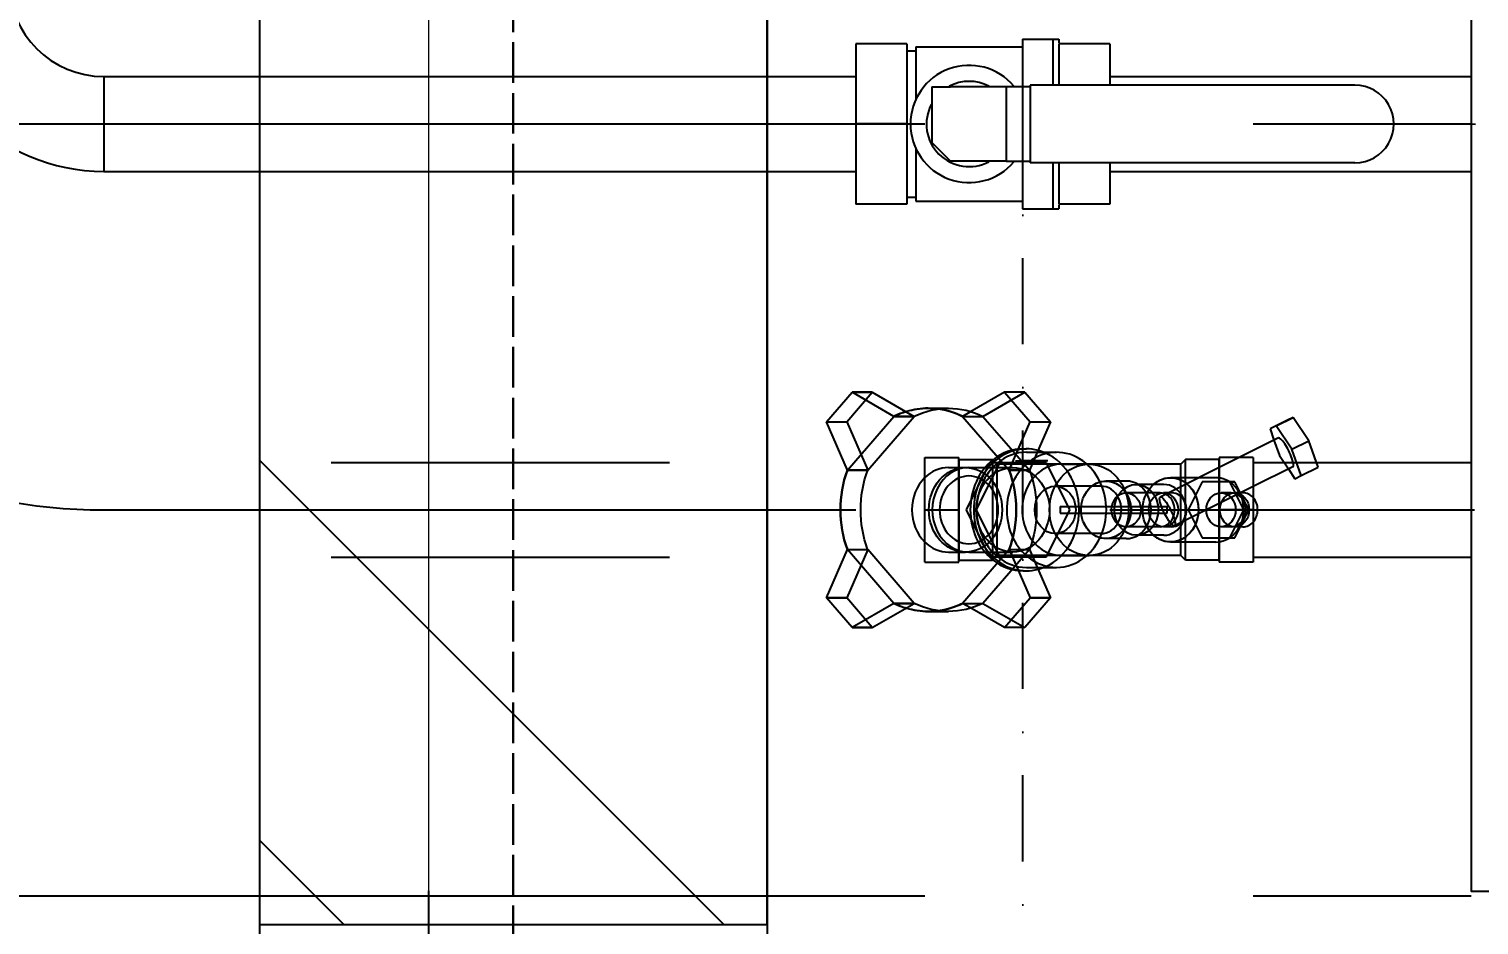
# Model space of a CAD drawing. Header units: millimetres. Extents: x 83708 to 840243643, y 645190 to 956201.
# Drawn here: x 350870 to 351298.5, y 855331.4 to 855596 of the extents above; entities that cross this region are included whole.
import ezdxf
from ezdxf import colors
from ezdxf.entities.mleader import LeaderData, LeaderLine
from ezdxf.math import Vec2, Vec3

# ---------------------------------------------------------------- set-up
doc = ezdxf.new("R2010")
doc.units = ezdxf.units.MM
for name, pattern in [('ACAD_ISO02W100', [15, 12, -3]), ('DASHDOTX2', [50.8, 25.4, -12.7, 0, -12.7]), ('HIDDEN', [200, 100, -100]), ('MiddleRoom', [1100000.0, 100000, 1000000.0])]:
    doc.linetypes.add(name, pattern=pattern)
for name, color, linetype in [('!ESP_Teljed', 30, 'DASHDOTX2'), ('PIPE-H-1', 7, 'Continuous'), ('PIPE-H-1-COMPONENT', 7, 'Continuous')]:
    doc.layers.add(name, color=color, linetype=linetype)
for name, color, linetype, lineweight in [('_INVENTO ALUSPLAAN', 253, 'Continuous', 9), ('Sein', 7, 'Continuous', 9), ('TULETÕKKETSOON', 1, 'ACAD_ISO02W100', 9)]:
    doc.layers.add(name, color=color, linetype=linetype, lineweight=lineweight)
doc.styles.add('Annotative', font='malgunsl.ttf', dxfattribs={"height": 2})

# ---------------------------------------------------------------- blocks, each defined once
blk = doc.blocks.new('A$Cef77760f')
at = {"layer": '!ESP_Teljed'}
blk.add_lwpolyline([(-5519.92, -2103.93), (-5519.92, 11874.66)], dxfattribs=at)
blk = doc.blocks.new('A$C98a65306')
at = {"lineweight": 0}
blk.add_blockref('A$Cef77760f', (40000, -10840), dxfattribs=at)
blk = doc.blocks.new('*U751')
at = {"layer": 'PIPE-H-1-COMPONENT', "color": 7, "linetype": 'Continuous', "lineweight": -3}
for p, q in [((94612.8, 284094.44, 150), (94613.8, 284094.43, 150)), ((94612.56, 283980.48, 150), (94613.56, 283980.48, 150))]:
    blk.add_line(p, q, dxfattribs=at)
blk = doc.blocks.new('*U752')
at = {"layer": 'PIPE-H-1', "color": 7, "linetype": 'MiddleRoom', "lineweight": -3}
for p, q in [((94505.71, 284208.44, 150), (94612.8, 284208.44, 150)), ((94505.71, 283980.44, 150), (94612.8, 283980.44, 150))]:
    blk.add_line(p, q, dxfattribs=at)
at = {"layer": 'PIPE-H-1', "color": 6, "linetype": 'Continuous', "lineweight": -3}
for p, q in [((94505.71, 284108.44, 150), (94612.8, 284108.44, 150)), ((94505.71, 284080.44, 150), (94612.8, 284080.44, 150))]:
    blk.add_line(p, q, dxfattribs=at)
blk = doc.blocks.new('*U753')
at = {"layer": 'PIPE-H-1-COMPONENT', "color": 1, "linetype": 'Continuous', "lineweight": -3}
for p, q in [((94430.71, 284118.08, 163.65), (94430.71, 284094.44, 177.3)), ((94445.71, 284118.08, 163.65), (94430.71, 284118.08, 163.65)), ((94445.71, 284118.08, 163.65), (94445.71, 284094.44, 177.3)), ((94445.71, 284116.05, 150), (94448.41, 284116.05, 150)), ((94448.41, 284117.19, 150), (94479.91, 284117.19, 150)), ((94479.91, 284119.46, 150), (94488.91, 284119.46, 150)), ((94488.91, 284119.46, 150), (94490.71, 284119.46, 150)), ((94490.71, 284118.08, 163.65), (94490.71, 284105.94, 170.66)), ((94505.71, 284118.08, 163.65), (94490.71, 284118.08, 163.65)), ((94505.71, 284118.08, 163.65), (94505.71, 284105.94, 170.66)), ((94453.16, 284105.44, 208), (94458.66, 284105.44, 208)), ((94453.16, 284105.44, 208), (94453.16, 284088.94, 208)), ((94453.16, 284105.44, 208), (94458.66, 284105.44, 208)), ((94475.16, 284105.44, 208), (94458.66, 284105.44, 208)), ((94475.16, 284105.44, 208), (94475.16, 284083.44, 208)), ((94482.16, 284105.44, 215), (94475.16, 284105.44, 208)), ((94578.16, 284105.94, 215.5), (94482.16, 284105.94, 215.5)), ((94482.16, 284105.94, 215.5), (94482.16, 284082.94, 215.5)), ((94430.71, 284094.44, 177.3), (94430.71, 284070.79, 163.65)), ((94445.71, 284094.44, 177.3), (94430.71, 284094.44, 177.3)), ((94445.71, 284094.44, 177.3), (94445.71, 284070.79, 163.65)), ((94458.66, 284083.44, 208), (94453.16, 284088.94, 208)), ((94458.66, 284083.44, 208), (94453.16, 284088.94, 208)), ((94475.16, 284083.44, 208), (94458.66, 284083.44, 208)), ((94475.16, 284083.44, 208), (94482.16, 284083.44, 215)), ((94578.16, 284082.94, 215.5), (94482.16, 284082.94, 215.5)), ((94490.71, 284082.94, 170.66), (94490.71, 284070.79, 163.65)), ((94505.71, 284082.94, 170.66), (94505.71, 284070.79, 163.65)), ((94445.71, 284072.82, 150), (94448.41, 284072.82, 150)), ((94430.71, 284070.79, 163.65), (94430.71, 284070.79, 136.35)), ((94445.71, 284070.79, 163.65), (94430.71, 284070.79, 163.65)), ((94445.71, 284070.79, 136.35), (94430.71, 284070.79, 136.35)), ((94445.71, 284070.79, 163.65), (94445.71, 284070.79, 136.35)), ((94448.41, 284071.69, 150), (94479.91, 284071.69, 150)), ((94479.91, 284069.41, 150), (94488.91, 284069.41, 150)), ((94488.91, 284069.41, 150), (94490.71, 284069.41, 150)), ((94490.71, 284070.79, 163.65), (94490.71, 284070.79, 150)), ((94505.71, 284070.79, 163.65), (94490.71, 284070.79, 163.65)), ((94505.71, 284070.79, 136.35), (94490.71, 284070.79, 136.35)), ((94505.71, 284070.79, 163.65), (94505.71, 284070.79, 136.35))]:
    blk.add_line(p, q, dxfattribs=at)
at = {"layer": 'PIPE-H-1-COMPONENT', "color": 1, "linetype": 'Continuous', "lineweight": -3, "extrusion": (1, 0, 0)}
for centre, major_axis, end_param in [((94448.41, 284094.44, 150), (0, 22.75), 1.253472), ((94448.41, 284094.44, 150), (0, 21.61), 1.236885), ((94479.91, 284094.44, 150), (0, 25.02), 1.110203), ((94479.91, 284094.44, 150), (0, 22.75), 1.056872), ((94488.91, 284094.44, 150), (0, 25.02), 1.086034), ((94490.71, 284094.44, 150), (0, 25.02), 0.285921), ((94490.71, 284094.44, 150), (0, 18.51, 16.84), 0.34799), ((94448.41, 284094.44, 150), (0, -7.08, 20.42), 1.236885), ((94448.41, 284094.44, 150), (0, -7.1, 21.61), 1.253472), ((94479.91, 284094.44, 150), (0, -11.12, 22.42), 1.110203), ((94479.91, 284094.44, 150), (0, -11.18, 19.81), 1.056872), ((94488.91, 284094.44, 150), (0, -11.66, 22.14), 1.086034), ((94490.71, 284094.44, 150), (0, -11.66, 22.14), 0.34799), ((94490.71, 284094.44, 150), (0, -24.01, 7.06), 0.285921)]:
    blk.add_ellipse(centre, major_axis=major_axis, ratio=1, start_param=0, end_param=end_param, dxfattribs=at)
at = {"layer": 'PIPE-H-1-COMPONENT', "color": 1, "linetype": 'Continuous', "lineweight": -3}
for centre, major_axis, end_param in [((94464.16, 284094.44, 201.5), (13.26, 11.15), 4.885191), ((94464.16, 284094.44, 206), (5.86, 11.15), 0.967743), ((94578.16, 284094.44, 215.5), (0, -11.5), 3.141593), ((94464.16, 284094.44, 206), (-11.15, 5.86), 2.53854)]:
    blk.add_ellipse(centre, major_axis=major_axis, ratio=1, start_param=0, end_param=end_param, dxfattribs=at)
blk = doc.blocks.new('*U754')
at = {"layer": 'PIPE-H-1', "color": 7, "linetype": 'MiddleRoom', "lineweight": -3}
for p, q in [((94548.1, 284094.48, 150), (94612.56, 284094.48, 150)), ((94548.1, 283866.48, 150), (94612.56, 283866.48, 150))]:
    blk.add_line(p, q, dxfattribs=at)
at = {"layer": 'PIPE-H-1', "color": 4, "linetype": 'HIDDEN', "lineweight": -3}
for p, q in [((94548.1, 283994.48, 150), (94612.56, 283994.48, 150)), ((94548.1, 283966.48, 150), (94612.56, 283966.48, 150))]:
    blk.add_line(p, q, dxfattribs=at)
blk = doc.blocks.new('*U755')
at = {"layer": 'PIPE-H-1-COMPONENT', "color": 1, "linetype": 'Continuous', "lineweight": -3}
for p, q in [((94421.99, 284006.51, 85.11), (94429.56, 284015.25, 80.74)), ((94427.99, 284006.51, 95.51), (94435.56, 284015.25, 91.14)), ((94429.56, 284015.25, 80.74), (94435.56, 284015.25, 91.14)), ((94435.56, 284015.25, 91.14), (94429.56, 284015.25, 80.74)), ((94435.56, 284015.25, 91.14), (94447.95, 284008.09, 83.98)), ((94474.65, 284015.25, 54.71), (94464.38, 284009.32, 60.64)), ((94468.25, 284008.09, 72.26), (94480.65, 284015.25, 65.1)), ((94480.65, 284015.25, 65.1), (94474.65, 284015.25, 54.71)), ((94480.65, 284015.25, 65.1), (94474.65, 284015.25, 54.71)), ((94480.65, 284015.25, 65.1), (94488.22, 284006.51, 60.73)), ((94452.1, 284010.48, 67.73), (94458.1, 284010.48, 78.12)), ((94421.99, 284006.51, 85.11), (94427.99, 284006.51, 95.51)), ((94428.19, 283992.2, 81.54), (94421.99, 284006.51, 85.11)), ((94421.99, 284006.51, 85.11), (94427.99, 284006.51, 95.51)), ((94427.99, 284006.51, 95.51), (94434.19, 283992.2, 91.93)), ((94434.19, 283992.2, 91.93), (94447.95, 284008.09, 83.98)), ((94468.25, 284008.09, 72.26), (94477.17, 283997.8, 67.11)), ((94488.22, 284006.51, 60.73), (94484.41, 283997.72, 62.93)), ((94558.06, 284006.86, 113.26), (94553.09, 284004.37, 114.51)), ((94554.94, 284005.3, 123.78), (94553.09, 284004.37, 114.51)), ((94553.09, 284004.37, 114.51), (94554.25, 284001.06, 112.55)), ((94554.94, 284005.3, 123.78), (94559.91, 284007.78, 122.53)), ((94559.55, 283998.4, 128.41), (94554.94, 284005.3, 123.78)), ((94559.91, 284007.78, 122.53), (94558.06, 284006.86, 113.26)), ((94564.52, 284000.89, 127.17), (94559.91, 284007.78, 122.53)), ((94555.57, 284001.72, 119.14), (94543.95, 283995.91, 122.05)), ((94559.55, 283998.4, 128.41), (94564.52, 284000.89, 127.17)), ((94567.27, 283993.07, 122.53), (94564.52, 284000.89, 127.17)), ((94451.1, 283980.48, 167.82), (94451.1, 283995.91, 158.91)), ((94451.1, 283995.91, 158.91), (94451.1, 283995.91, 141.09)), ((94451.1, 283995.91, 158.91), (94461.1, 283995.91, 158.91)), ((94451.1, 283995.91, 141.09), (94461.1, 283995.91, 141.09)), ((94461.1, 283980.48, 167.82), (94461.1, 283995.91, 158.91)), ((94461.1, 283995.91, 158.91), (94461.1, 283995.91, 141.09)), ((94480.1, 283998.48, 116.23), (94481.1, 283998.48, 117.96)), ((94481.1, 283997.48, 117.96), (94490, 283997.48, 133.37)), ((94538.1, 283995.91, 158.91), (94538.1, 283980.48, 167.82)), ((94548.1, 283995.91, 158.91), (94538.1, 283995.91, 158.91)), ((94548.1, 283995.91, 158.91), (94548.1, 283980.48, 167.82)), ((94562.3, 283990.58, 123.78), (94559.55, 283998.4, 128.41)), ((94434.19, 283992.2, 91.93), (94428.19, 283992.2, 81.54)), ((94428.19, 283992.2, 81.54), (94434.19, 283992.2, 91.93)), ((94461.1, 283995.33, 150), (94471.1, 283995.33, 150)), ((94471.1, 283995.33, 150), (94472.45, 283993.98, 150)), ((94478.55, 283993.98, 150), (94472.45, 283993.98, 150)), ((94477.83, 283994.98, 146.62), (94479.28, 283994.98, 153.38)), ((94482.17, 283994.98, 153.38), (94479.28, 283994.98, 153.38)), ((94482.17, 283994.98, 153.38), (94482.65, 283994.98, 151.45)), ((94484.1, 283994.98, 153.38), (94482.65, 283994.98, 153.38)), ((94486.03, 283994.98, 153.38), (94484.1, 283994.98, 153.38)), ((94486.99, 283994.98, 153.38), (94486.03, 283994.98, 153.38)), ((94487.47, 283994.98, 151.45), (94486.99, 283994.98, 153.38)), ((94526.75, 283993.98, 150), (94487.47, 283993.98, 150)), ((94528.1, 283995.33, 150), (94526.75, 283993.98, 150)), ((94538.1, 283995.33, 150), (94528.1, 283995.33, 150)), ((94559.82, 283993.22, 119.14), (94548.1, 283987.37, 122.07)), ((94558.5, 283992.56, 112.55), (94560.44, 283989.65, 114.51)), ((94562.3, 283990.58, 123.78), (94567.27, 283993.07, 122.53)), ((94560.44, 283989.65, 114.51), (94562.3, 283990.58, 123.78)), ((94451.1, 283965.05, 158.91), (94451.1, 283980.48, 167.82)), ((94451.1, 283980.48, 167.82), (94461.1, 283980.48, 167.82)), ((94461.1, 283965.05, 158.91), (94461.1, 283980.48, 167.82)), ((94538.1, 283980.48, 167.82), (94538.1, 283965.05, 158.91)), ((94548.1, 283980.48, 167.82), (94538.1, 283980.48, 167.82)), ((94548.1, 283980.48, 167.82), (94548.1, 283965.05, 158.91)), ((94421.99, 283954.45, 85.11), (94428.19, 283968.76, 81.54)), ((94434.19, 283968.76, 91.93), (94427.99, 283954.45, 95.51)), ((94428.19, 283968.76, 81.54), (94434.19, 283968.76, 91.93)), ((94428.19, 283968.76, 81.54), (94434.19, 283968.76, 91.93)), ((94447.95, 283952.86, 83.98), (94434.19, 283968.76, 91.93)), ((94461.1, 283965.63, 150), (94471.1, 283965.63, 150)), ((94471.1, 283965.63, 150), (94472.45, 283966.98, 150)), ((94526.75, 283966.98, 150), (94472.45, 283966.98, 150)), ((94528.1, 283965.63, 150), (94526.75, 283966.98, 150)), ((94538.1, 283965.63, 150), (94528.1, 283965.63, 150)), ((94451.1, 283965.05, 158.91), (94461.1, 283965.05, 158.91)), ((94477.17, 283963.15, 67.11), (94468.25, 283952.86, 72.26)), ((94480.1, 283962.48, 116.23), (94481.1, 283962.48, 117.96)), ((94481.1, 283963.48, 117.96), (94490, 283963.48, 133.37)), ((94484.41, 283963.24, 62.93), (94488.22, 283954.45, 60.73)), ((94538.1, 283965.05, 158.91), (94538.1, 283965.05, 141.09)), ((94548.1, 283965.05, 158.91), (94538.1, 283965.05, 158.91)), ((94548.1, 283965.05, 141.09), (94538.1, 283965.05, 141.09)), ((94548.1, 283965.05, 158.91), (94548.1, 283965.05, 141.09)), ((94427.99, 283954.45, 95.51), (94421.99, 283954.45, 85.11)), ((94429.56, 283945.71, 80.74), (94421.99, 283954.45, 85.11)), ((94421.99, 283954.45, 85.11), (94427.99, 283954.45, 95.51)), ((94435.56, 283945.71, 91.14), (94427.99, 283954.45, 95.51)), ((94435.56, 283945.71, 91.14), (94447.95, 283952.86, 83.98)), ((94468.25, 283952.86, 72.26), (94480.65, 283945.71, 65.1)), ((94488.22, 283954.45, 60.73), (94480.65, 283945.71, 65.1)), ((94452.1, 283950.48, 67.73), (94458.1, 283950.48, 78.12)), ((94474.65, 283945.71, 54.71), (94464.38, 283951.64, 60.64)), ((94429.56, 283945.71, 80.74), (94435.56, 283945.71, 91.14)), ((94435.56, 283945.71, 91.14), (94429.56, 283945.71, 80.74)), ((94480.65, 283945.71, 65.1), (94474.65, 283945.71, 54.71)), ((94480.65, 283945.71, 65.1), (94474.65, 283945.71, 54.71))]:
    blk.add_line(p, q, dxfattribs=at)
at = {"layer": 'PIPE-H-1-COMPONENT', "color": 7, "linetype": 'Continuous', "lineweight": -3}
for p, q in [((94441.95, 284008.09, 73.59), (94429.56, 284015.25, 80.74)), ((94474.65, 284015.25, 54.71), (94482.22, 284006.51, 50.34)), ((94464.38, 284009.32, 60.64), (94462.25, 284008.09, 61.87)), ((94428.19, 283992.2, 81.54), (94441.95, 284008.09, 73.59)), ((94447.95, 284008.09, 83.98), (94441.95, 284008.09, 73.59)), ((94441.95, 284008.09, 73.59), (94447.95, 284008.09, 83.98)), ((94462.25, 284008.09, 61.87), (94468.25, 284008.09, 72.26)), ((94462.25, 284008.09, 61.87), (94476.02, 283992.2, 53.92)), ((94462.25, 284008.09, 61.87), (94468.25, 284008.09, 72.26)), ((94476.02, 283992.2, 53.92), (94482.22, 284006.51, 50.34)), ((94482.22, 284006.51, 50.34), (94488.22, 284006.51, 60.73)), ((94482.22, 284006.51, 50.34), (94488.22, 284006.51, 60.73)), ((94554.25, 284001.06, 112.55), (94555.84, 283996.55, 109.87)), ((94477.17, 283997.8, 67.11), (94482.02, 283992.2, 64.31)), ((94484.41, 283997.72, 62.93), (94482.02, 283992.2, 64.31)), ((94543.95, 283995.91, 122.05), (94520.65, 283984.26, 127.87)), ((94555.84, 283996.55, 109.87), (94558.5, 283992.56, 112.55)), ((94458.1, 283992.98, 78.12), (94463.1, 283992.98, 86.78)), ((94470.17, 283994.34, 115.03), (94463.25, 283980.48, 119.03)), ((94464.1, 283992.98, 88.51), (94477.1, 283992.98, 111.03)), ((94473.17, 283994.34, 120.23), (94466.25, 283980.48, 124.23)), ((94473.17, 283994.34, 120.23), (94470.17, 283994.34, 115.03)), ((94487.03, 283994.34, 112.23), (94473.17, 283994.34, 120.23)), ((94482.02, 283992.2, 64.31), (94476.02, 283992.2, 53.92)), ((94476.02, 283992.2, 53.92), (94482.02, 283992.2, 64.31)), ((94487.47, 283993.98, 150), (94478.55, 283993.98, 150)), ((94480.72, 283994.98, 148.07), (94481.69, 283994.98, 148.07)), ((94482.65, 283994.98, 151.45), (94483.86, 283994.98, 146.62)), ((94484.1, 283994.98, 151.45), (94484.1, 283994.98, 146.62)), ((94493.96, 283980.48, 108.23), (94487.03, 283994.34, 112.23)), ((94491.5, 283993.98, 135.97), (94499.6, 283993.98, 150)), ((94503.1, 283987.48, 119.69), (94489.6, 283987.48, 143.07)), ((94510.6, 283988.98, 106.7), (94504.6, 283988.98, 117.09)), ((94521.7, 283987.98, 135.97), (94513.6, 283987.98, 150)), ((94537.1, 283989.98, 109.3), (94523.7, 283989.98, 132.51)), ((94548.1, 283987.37, 122.07), (94524.9, 283975.77, 127.87)), ((94532.99, 283988.71, 106.92), (94528.88, 283980.48, 104.55)), ((94541.22, 283988.71, 111.67), (94532.99, 283988.71, 106.92)), ((94534.49, 283988.71, 104.32), (94532.99, 283988.71, 106.92)), ((94542.72, 283988.71, 109.07), (94534.49, 283988.71, 104.32)), ((94545.33, 283980.48, 114.05), (94541.22, 283988.71, 111.67)), ((94541.22, 283988.71, 111.67), (94542.72, 283988.71, 109.07)), ((94546.83, 283980.48, 111.45), (94542.72, 283988.71, 109.07)), ((94497.85, 283983.98, 116.66), (94498.23, 283984.73, 113.41)), ((94520.6, 283985.48, 89.38), (94510.6, 283985.48, 106.7)), ((94516.08, 283984.23, 132.72), (94516.58, 283985.23, 128.39)), ((94524.1, 283985.48, 83.32), (94521.6, 283985.48, 87.65)), ((94541.6, 283985.48, 101.5), (94538.6, 283985.48, 106.7)), ((94545.1, 283985.48, 95.44), (94542.6, 283985.48, 99.77)), ((94463.25, 283980.48, 119.03), (94470.17, 283966.62, 115.03)), ((94466.25, 283980.48, 124.23), (94473.17, 283966.62, 120.23)), ((94487.03, 283966.62, 112.23), (94493.96, 283980.48, 108.23)), ((94491.1, 283981.48, 139.74), (94512.1, 283981.48, 151.87)), ((94491.1, 283981.48, 139.74), (94491.1, 283979.48, 139.74)), ((94491.1, 283979.48, 139.74), (94512.1, 283979.48, 151.87)), ((94512.1, 283981.48, 151.87), (94512.1, 283979.48, 151.87)), ((94512.1, 283981.48, 151.87), (94522.7, 283981.48, 133.51)), ((94512.1, 283979.48, 151.87), (94522.7, 283979.48, 133.51)), ((94522.7, 283979.48, 133.51), (94522.7, 283981.48, 133.51)), ((94528.88, 283980.48, 104.55), (94532.99, 283972.25, 106.92)), ((94541.22, 283972.25, 111.67), (94545.33, 283980.48, 114.05)), ((94542.72, 283972.25, 109.07), (94546.83, 283980.48, 111.45)), ((94497.85, 283976.98, 116.66), (94498.23, 283976.23, 113.41)), ((94520.6, 283975.48, 89.38), (94510.6, 283975.48, 106.7)), ((94516.08, 283976.73, 132.72), (94516.58, 283975.73, 128.39)), ((94524.1, 283975.48, 83.32), (94521.6, 283975.48, 87.65)), ((94541.6, 283975.48, 101.5), (94538.6, 283975.48, 106.7)), ((94545.1, 283975.48, 95.44), (94542.6, 283975.48, 99.77)), ((94503.1, 283973.48, 119.69), (94489.6, 283973.48, 143.07)), ((94510.6, 283971.98, 106.7), (94504.6, 283971.98, 117.09)), ((94521.7, 283972.98, 135.97), (94513.6, 283972.98, 150)), ((94537.1, 283970.98, 109.3), (94523.7, 283970.98, 132.51)), ((94532.99, 283972.25, 106.92), (94541.22, 283972.25, 111.67)), ((94541.22, 283972.25, 111.67), (94542.72, 283972.25, 109.07)), ((94441.95, 283952.86, 73.59), (94428.19, 283968.76, 81.54)), ((94458.1, 283967.98, 78.12), (94463.1, 283967.98, 86.78)), ((94476.02, 283968.76, 53.92), (94462.25, 283952.86, 61.87)), ((94464.1, 283967.98, 88.51), (94477.1, 283967.98, 111.03)), ((94470.17, 283966.62, 115.03), (94484.03, 283966.62, 107.03)), ((94473.17, 283966.62, 120.23), (94470.17, 283966.62, 115.03)), ((94473.17, 283966.62, 120.23), (94487.03, 283966.62, 112.23)), ((94476.02, 283968.76, 53.92), (94482.02, 283968.76, 64.31)), ((94476.02, 283968.76, 53.92), (94482.22, 283954.45, 50.34)), ((94476.02, 283968.76, 53.92), (94482.02, 283968.76, 64.31)), ((94482.02, 283968.76, 64.31), (94477.17, 283963.15, 67.11)), ((94482.02, 283968.76, 64.31), (94484.41, 283963.24, 62.93)), ((94484.03, 283966.62, 107.03), (94487.03, 283966.62, 112.23)), ((94491.5, 283966.98, 135.97), (94499.6, 283966.98, 150)), ((94441.95, 283952.86, 73.59), (94429.56, 283945.71, 80.74)), ((94447.95, 283952.86, 83.98), (94441.95, 283952.86, 73.59)), ((94441.95, 283952.86, 73.59), (94447.95, 283952.86, 83.98)), ((94462.25, 283952.86, 61.87), (94468.25, 283952.86, 72.26)), ((94464.38, 283951.64, 60.64), (94462.25, 283952.86, 61.87)), ((94462.25, 283952.86, 61.87), (94468.25, 283952.86, 72.26)), ((94474.65, 283945.71, 54.71), (94482.22, 283954.45, 50.34)), ((94488.22, 283954.45, 60.73), (94482.22, 283954.45, 50.34)), ((94482.22, 283954.45, 50.34), (94488.22, 283954.45, 60.73))]:
    blk.add_line(p, q, dxfattribs=at)
at = {"layer": 'PIPE-H-1-COMPONENT', "color": 7, "linetype": 'Continuous', "lineweight": -3, "extrusion": (0.5, 0, 0.866025)}
for centre, radius in [((283980.48, -81764.06, 47306.7), 12.5), ((283980.48, -81764.06, 47334.7), 12.5), ((283980.48, -81764.06, 47379.7), 13.5)]:
    blk.add_circle(centre, radius, dxfattribs=at)
at = {"layer": 'PIPE-H-1-COMPONENT', "color": 7, "linetype": 'Continuous', "lineweight": -3, "extrusion": (-0.5, 0, -0.866025)}
blk.add_circle((-283980.48, -81764.06, -47308.7), 10, dxfattribs=at)
at = {"layer": 'PIPE-H-1-COMPONENT', "color": 7, "linetype": 'Continuous', "lineweight": -3, "extrusion": (-0.5, 0, 0.866025)}
for centre, radius in [((-283980.48, 81901.93, -47120.89), 7), ((-283980.48, 81901.93, -47150.89), 8.5), ((-283980.48, 81926.18, -47126.89), 7.5), ((-283980.48, 81926.18, -47147.09), 9.5), ((-283980.48, 81901.93, -47162.89), 5), ((-283980.48, 81901.93, -47184.89), 5), ((-283980.48, 81926.18, -47176.89), 5), ((-283980.48, 81926.18, -47184.89), 5)]:
    blk.add_circle(centre, radius, dxfattribs=at)
at = {"layer": 'PIPE-H-1-COMPONENT', "color": 7, "linetype": 'Continuous', "lineweight": -3, "extrusion": (-0.872872, -0.436436, 0.218218)}
blk.add_circle((-211727.58, 46287.36, -206417.38), 4.75, dxfattribs=at)
at = {"layer": 'PIPE-H-1-COMPONENT', "color": 7, "linetype": 'Continuous', "lineweight": -3, "extrusion": (-0.5, 7.86871e-14, -0.866025)}
blk.add_ellipse((94452.1, 283980.48, 67.73), major_axis=(-10.15, 27.62, 5.86), ratio=1, start_param=0, end_param=0.155241, dxfattribs=at)
at = {"layer": 'PIPE-H-1-COMPONENT', "color": 7, "linetype": 'Continuous', "lineweight": -3, "extrusion": (0.5, 8.69027e-14, 0.866025)}
blk.add_ellipse((94452.1, 283980.48, 67.73), major_axis=(-6.47, 29.05, 3.74), ratio=1, start_param=0, end_param=0.149553, dxfattribs=at)
at = {"layer": 'PIPE-H-1-COMPONENT', "color": 1, "linetype": 'Continuous', "lineweight": -3, "extrusion": (0.5, 2.87162e-15, 0.866025)}
blk.add_ellipse((94452.1, 283980.48, 67.73), major_axis=(0, 30), ratio=1, start_param=0, end_param=0.251873, dxfattribs=at)
at = {"layer": 'PIPE-H-1-COMPONENT', "color": 1, "linetype": 'Continuous', "lineweight": -3, "extrusion": (-0.5, 3.82333e-14, -0.866025)}
blk.add_ellipse((94452.1, 283980.48, 67.73), major_axis=(-6.33, 29.1, 3.66), ratio=1, start_param=0, end_param=0.112376, dxfattribs=at)
at = {"layer": 'PIPE-H-1-COMPONENT', "color": 1, "linetype": 'Continuous', "lineweight": -3, "extrusion": (-0.5, -1.46688e-13, -0.866025)}
blk.add_ellipse((94458.1, 283980.48, 78.12), major_axis=(-10.15, 27.62, 5.86), ratio=1, start_param=0, end_param=0.802852, dxfattribs=at)
at = {"layer": 'PIPE-H-1-COMPONENT', "color": 7, "linetype": 'Continuous', "lineweight": -3, "extrusion": (-0.5, 9.49379e-14, -0.866025)}
blk.add_ellipse((94452.1, 283980.48, 67.73), major_axis=(-3.47, 29.73, 2), ratio=1, start_param=0, end_param=0.535234, dxfattribs=at)
at = {"layer": 'PIPE-H-1-COMPONENT', "color": 1, "linetype": 'Continuous', "lineweight": -3, "extrusion": (0.5, 1.20147e-13, 0.866025)}
blk.add_ellipse((94452.1, 283980.48, 67.73), major_axis=(3.22, 29.77, -1.86), ratio=1, start_param=0, end_param=0.00872, dxfattribs=at)
at = {"layer": 'PIPE-H-1-COMPONENT', "color": 7, "linetype": 'Continuous', "lineweight": -3, "extrusion": (0.5, 1.65423e-13, 0.866025)}
blk.add_ellipse((94452.1, 283980.48, 67.73), major_axis=(10.15, 27.62, -5.86), ratio=1, start_param=0, end_param=0.276977, dxfattribs=at)
at = {"layer": 'PIPE-H-1-COMPONENT', "color": 1, "linetype": 'Continuous', "lineweight": -3, "extrusion": (-0.872872, -0.436436, 0.218218)}
blk.add_ellipse((94557.69, 283997.47, 119.14), major_axis=(2.12, -4.25), ratio=1, start_param=0, end_param=3.141593, dxfattribs=at)
at = {"layer": 'PIPE-H-1-COMPONENT', "color": 1, "linetype": 'Continuous', "lineweight": -3, "extrusion": (0.5, 2.73488e-15, 0.866025)}
blk.add_ellipse((94480.1, 283980.48, 116.23), major_axis=(0, 18), ratio=1, start_param=0, end_param=0.603914, dxfattribs=at)
at = {"layer": 'PIPE-H-1-COMPONENT', "color": 1, "linetype": 'Continuous', "lineweight": -3, "extrusion": (0.5, -1.80411e-15, 0.866025)}
blk.add_ellipse((94481.1, 283980.48, 117.96), major_axis=(4.42, 17.26, -2.55), ratio=1, start_param=0, end_param=0.935781, dxfattribs=at)
at = {"layer": 'PIPE-H-1-COMPONENT', "color": 1, "linetype": 'Continuous', "lineweight": -3, "extrusion": (0.5, 2.89576e-15, 0.866025)}
blk.add_ellipse((94481.1, 283980.48, 117.96), major_axis=(0, 17), ratio=1, start_param=0, end_param=0.628257, dxfattribs=at)
at = {"layer": 'PIPE-H-1-COMPONENT', "color": 1, "linetype": 'Continuous', "lineweight": -3, "extrusion": (0.5, 5.41234e-14, 0.866025)}
blk.add_ellipse((94490, 283980.48, 133.37), major_axis=(8.65, 13.75, -5), ratio=1, start_param=0, end_param=1.148689, dxfattribs=at)
at = {"layer": 'PIPE-H-1-COMPONENT', "color": 7, "linetype": 'Continuous', "lineweight": -3, "extrusion": (0.5, -1.83881e-14, 0.866025)}
blk.add_ellipse((94481.1, 283980.48, 117.96), major_axis=(4.42, -17.26, -2.55), ratio=1, start_param=0, end_param=2.566531, dxfattribs=at)
at = {"layer": 'PIPE-H-1-COMPONENT', "color": 1, "linetype": 'Continuous', "lineweight": -3, "extrusion": (-0.5, 2.68396e-14, -0.866025)}
for centre in [(94452.1, 283980.48, 67.73), (94458.1, 283980.48, 78.12)]:
    blk.add_ellipse(centre, major_axis=(-23.92, -11.72, 13.81), ratio=1, start_param=0, end_param=0.802852, dxfattribs=at)
at = {"layer": 'PIPE-H-1-COMPONENT', "color": 1, "linetype": 'Continuous', "lineweight": -3, "extrusion": (0.5, 2.67564e-14, 0.866025)}
blk.add_ellipse((94452.1, 283980.48, 67.73), major_axis=(-23.92, 11.72, 13.81), ratio=1, start_param=0, end_param=0.802852, dxfattribs=at)
at = {"layer": 'PIPE-H-1-COMPONENT', "color": 7, "linetype": 'Continuous', "lineweight": -3, "extrusion": (0.5, 2.95367e-15, 0.866025)}
blk.add_ellipse((94458.1, 283980.48, 78.12), major_axis=(0, 12.5), ratio=1, start_param=0, end_param=0.713163, dxfattribs=at)
at = {"layer": 'PIPE-H-1-COMPONENT', "color": 7, "linetype": 'Continuous', "lineweight": -3, "extrusion": (0.5, 0, 0.866025)}
for centre, major_axis in [((94464.1, 283980.48, 88.51), (0, 12.5)), ((94491.5, 283980.48, 135.97), (0, 13.5))]:
    blk.add_ellipse(centre, major_axis=major_axis, ratio=1, start_param=0, end_param=3.141593, dxfattribs=at)
at = {"layer": 'PIPE-H-1-COMPONENT', "color": 7, "linetype": 'Continuous', "lineweight": -3, "extrusion": (1, 0, 0)}
blk.add_ellipse((94461.1, 283980.48, 150), major_axis=(0, 14.85), ratio=1, start_param=0, end_param=3.141593, dxfattribs=at)
at = {"layer": 'PIPE-H-1-COMPONENT', "color": 7, "linetype": 'Continuous', "lineweight": -3, "extrusion": (0.5, -4.16334e-16, 0.866025)}
blk.add_ellipse((94480.1, 283980.48, 116.23), major_axis=(-8.85, 14.82, 5.11), ratio=1, start_param=0, end_param=1.933764, dxfattribs=at)
at = {"layer": 'PIPE-H-1-COMPONENT', "color": 7, "linetype": 'Continuous', "lineweight": -3, "extrusion": (0.5, -6.5753e-14, 0.866025)}
blk.add_ellipse((94481.1, 283980.48, 117.96), major_axis=(-9.41, 14.35, 5.43), ratio=1, start_param=0, end_param=1.845092, dxfattribs=at)
at = {"layer": 'PIPE-H-1-COMPONENT', "color": 7, "linetype": 'Continuous', "lineweight": -3, "extrusion": (0.5, 9.92539e-14, 0.866025)}
blk.add_ellipse((94481.1, 283980.48, 117.96), major_axis=(-8.65, 13.75, 5), ratio=1, start_param=0, end_param=1.885078, dxfattribs=at)
at = {"layer": 'PIPE-H-1-COMPONENT', "color": 1, "linetype": 'Continuous', "lineweight": -3, "extrusion": (1, 0, 0)}
blk.add_ellipse((94471.1, 283980.48, 150), major_axis=(0, 14.85), ratio=1, start_param=0, end_param=3.141593, dxfattribs=at)
at = {"layer": 'PIPE-H-1-COMPONENT', "color": 1, "linetype": 'Continuous', "lineweight": -3, "extrusion": (-1, 0, 0)}
for centre, major_axis in [((94472.45, 283980.48, 150), (0, -13.5)), ((94526.75, 283980.48, 150), (0, -13.5)), ((94528.1, 283980.48, 150), (0, -14.85))]:
    blk.add_ellipse(centre, major_axis=major_axis, ratio=1, start_param=0, end_param=3.141593, dxfattribs=at)
at = {"layer": 'PIPE-H-1-COMPONENT', "color": 7, "linetype": 'Continuous', "lineweight": -3, "extrusion": (0.5, 4.2244e-14, 0.866025)}
blk.add_ellipse((94490, 283980.48, 133.37), major_axis=(-7.32, 14.75, 4.23), ratio=1, start_param=0, end_param=1.992904, dxfattribs=at)
at = {"layer": 'PIPE-H-1-COMPONENT', "color": 7, "linetype": 'Continuous', "lineweight": -3, "extrusion": (-0.5, 3.08364e-14, -0.866025)}
blk.add_ellipse((94452.1, 283980.48, 67.73), major_axis=(23.92, 11.72, -13.81), ratio=1, start_param=0, end_param=0.802852, dxfattribs=at)
at = {"layer": 'PIPE-H-1-COMPONENT', "color": 7, "linetype": 'Continuous', "lineweight": -3, "extrusion": (0.5, 3.12805e-14, 0.866025)}
blk.add_ellipse((94452.1, 283980.48, 67.73), major_axis=(23.92, -11.72, -13.81), ratio=1, start_param=0, end_param=0.802852, dxfattribs=at)
at = {"layer": 'PIPE-H-1-COMPONENT', "color": 7, "linetype": 'Continuous', "lineweight": -3, "extrusion": (-0.5, -6.41709e-14, -0.866025)}
blk.add_ellipse((94458.1, 283980.48, 78.12), major_axis=(23.92, 11.72, -13.81), ratio=1, start_param=0, end_param=0.802852, dxfattribs=at)
at = {"layer": 'PIPE-H-1-COMPONENT', "color": 7, "linetype": 'Continuous', "lineweight": -3, "extrusion": (0.5, 1.23207e-13, 0.866025)}
blk.add_ellipse((94490, 283980.48, 133.37), major_axis=(8.65, -13.75, -5), ratio=1, start_param=0, end_param=1.885078, dxfattribs=at)
at = {"layer": 'PIPE-H-1-COMPONENT', "color": 7, "linetype": 'Continuous', "lineweight": -3, "extrusion": (-1, 0, 0)}
blk.add_ellipse((94538.1, 283980.48, 150), major_axis=(0, -14.85), ratio=1, start_param=0, end_param=3.141593, dxfattribs=at)
at = {"layer": 'PIPE-H-1-COMPONENT', "color": 1, "linetype": 'Continuous', "lineweight": -3, "extrusion": (0.5, -1.97398e-13, 0.866025)}
blk.add_ellipse((94458.1, 283980.48, 78.12), major_axis=(-7.08, 9.45, 4.09), ratio=1, start_param=0, end_param=1.715266, dxfattribs=at)
at = {"layer": 'PIPE-H-1-COMPONENT', "color": 7, "linetype": 'Continuous', "lineweight": -3, "extrusion": (0.5, 4.16334e-16, -0.866025)}
blk.add_ellipse((94504.6, 283980.48, 117.09), major_axis=(-6.38, 4.25, -3.68), ratio=1, start_param=0, end_param=5.235988, dxfattribs=at)
at = {"layer": 'PIPE-H-1-COMPONENT', "color": 7, "linetype": 'Continuous', "lineweight": -3, "extrusion": (-0.5, 0, 0.866025)}
for centre, major_axis in [((94503.1, 283980.48, 119.69), (0, -7)), ((94510.6, 283980.48, 106.7), (0, -8.5)), ((94521.7, 283980.48, 135.97), (0, -7.5)), ((94537.1, 283980.48, 109.3), (0, -9.5)), ((94520.6, 283980.48, 89.38), (0, -5)), ((94524.1, 283980.48, 83.32), (0, -5)), ((94541.6, 283980.48, 101.5), (0, -5))]:
    blk.add_ellipse(centre, major_axis=major_axis, ratio=1, start_param=0, end_param=3.141593, dxfattribs=at)
at = {"layer": 'PIPE-H-1-COMPONENT', "color": 7, "linetype": 'Continuous', "lineweight": -3, "extrusion": (0.5, 8.04912e-16, -0.866025)}
blk.add_ellipse((94523.7, 283980.48, 132.51), major_axis=(-7.13, 4.75, -4.11), ratio=1, start_param=0, end_param=5.235988, dxfattribs=at)
at = {"layer": 'PIPE-H-1-COMPONENT', "color": 7, "linetype": 'Continuous', "lineweight": -3, "extrusion": (-0.5, 1.64257e-13, 0.866025)}
blk.add_ellipse((94545.1, 283980.48, 95.44), major_axis=(3.01, 3.6, 1.74), ratio=1, start_param=0, end_param=0.768339, dxfattribs=at)
at = {"layer": 'PIPE-H-1-COMPONENT', "color": 1, "linetype": 'Continuous', "lineweight": -3, "extrusion": (-0.5, -1.38556e-13, 0.866025)}
blk.add_ellipse((94545.1, 283980.48, 95.44), major_axis=(3.01, -3.6, 1.74), ratio=1, start_param=0, end_param=1.604915, dxfattribs=at)
at = {"layer": 'PIPE-H-1-COMPONENT', "color": 7, "linetype": 'Continuous', "lineweight": -3, "extrusion": (-0.5, -2.46139e-15, 0.866025)}
blk.add_ellipse((94545.1, 283980.48, 95.44), major_axis=(0, -5), ratio=1, start_param=0, end_param=0.768339, dxfattribs=at)
at = {"layer": 'PIPE-H-1-COMPONENT', "color": 7, "linetype": 'Continuous', "lineweight": -3, "extrusion": (0.5, -1.95871e-13, 0.866025)}
blk.add_ellipse((94458.1, 283980.48, 78.12), major_axis=(-7.08, -9.45, 4.09), ratio=1, start_param=0, end_param=0.713163, dxfattribs=at)
at = {"layer": 'PIPE-H-1-COMPONENT', "color": 1, "linetype": 'Continuous', "lineweight": -3, "extrusion": (0.5, -6.38378e-16, 0.866025)}
blk.add_ellipse((94480.1, 283980.48, 116.23), major_axis=(-8.85, -14.82, 5.11), ratio=1, start_param=0, end_param=0.603914, dxfattribs=at)
at = {"layer": 'PIPE-H-1-COMPONENT', "color": 1, "linetype": 'Continuous', "lineweight": -3, "extrusion": (0.5, -1.13409e-13, 0.866025)}
blk.add_ellipse((94481.1, 283980.48, 117.96), major_axis=(-9.41, -14.35, 5.43), ratio=1, start_param=0, end_param=0.935781, dxfattribs=at)
at = {"layer": 'PIPE-H-1-COMPONENT', "color": 1, "linetype": 'Continuous', "lineweight": -3, "extrusion": (0.5, 5.16531e-14, 0.866025)}
blk.add_ellipse((94481.1, 283980.48, 117.96), major_axis=(-8.65, -13.75, 5), ratio=1, start_param=0, end_param=0.628257, dxfattribs=at)
at = {"layer": 'PIPE-H-1-COMPONENT', "color": 1, "linetype": 'Continuous', "lineweight": -3, "extrusion": (0.5, -6.57807e-14, 0.866025)}
blk.add_ellipse((94490, 283980.48, 133.37), major_axis=(-8.65, -13.75, 5), ratio=1, start_param=0, end_param=1.256514, dxfattribs=at)
at = {"layer": 'PIPE-H-1-COMPONENT', "color": 7, "linetype": 'Continuous', "lineweight": -3, "extrusion": (-0.5, 1.24817e-13, -0.866025)}
blk.add_ellipse((94452.1, 283980.48, 67.73), major_axis=(-6.33, -29.1, 3.66), ratio=1, start_param=0, end_param=0.155241, dxfattribs=at)
at = {"layer": 'PIPE-H-1-COMPONENT', "color": 7, "linetype": 'Continuous', "lineweight": -3, "extrusion": (0.5, 1.65978e-13, 0.866025)}
blk.add_ellipse((94452.1, 283980.48, 67.73), major_axis=(-10.15, -27.62, 5.86), ratio=1, start_param=0, end_param=0.149553, dxfattribs=at)
at = {"layer": 'PIPE-H-1-COMPONENT', "color": 1, "linetype": 'Continuous', "lineweight": -3, "extrusion": (-0.5, 7.58282e-14, -0.866025)}
blk.add_ellipse((94458.1, 283980.48, 78.12), major_axis=(10.15, -27.62, -5.86), ratio=1, start_param=0, end_param=0.802852, dxfattribs=at)
at = {"layer": 'PIPE-H-1-COMPONENT', "color": 7, "linetype": 'Continuous', "lineweight": -3, "extrusion": (-0.5, 7.76879e-14, -0.866025)}
blk.add_ellipse((94452.1, 283980.48, 67.73), major_axis=(10.15, -27.62, -5.86), ratio=1, start_param=0, end_param=0.535234, dxfattribs=at)
at = {"layer": 'PIPE-H-1-COMPONENT', "color": 7, "linetype": 'Continuous', "lineweight": -3, "extrusion": (0.5, 1.15886e-13, 0.866025)}
blk.add_ellipse((94452.1, 283980.48, 67.73), major_axis=(3.22, -29.77, -1.86), ratio=1, start_param=0, end_param=0.276977, dxfattribs=at)
at = {"layer": 'PIPE-H-1-COMPONENT', "color": 1, "linetype": 'Continuous', "lineweight": -3, "extrusion": (0.5, 1.69934e-13, 0.866025)}
blk.add_ellipse((94452.1, 283980.48, 67.73), major_axis=(-6.47, -29.05, 3.74), ratio=1, start_param=0, end_param=0.251873, dxfattribs=at)
at = {"layer": 'PIPE-H-1-COMPONENT', "color": 1, "linetype": 'Continuous', "lineweight": -3, "extrusion": (-0.5, 4.41244e-14, -0.866025)}
blk.add_ellipse((94452.1, 283980.48, 67.73), major_axis=(-3.47, -29.73, 2), ratio=1, start_param=0, end_param=0.112376, dxfattribs=at)
at = {"layer": 'PIPE-H-1-COMPONENT', "color": 1, "linetype": 'Continuous', "lineweight": -3, "extrusion": (0.5, 1.59144e-13, 0.866025)}
blk.add_ellipse((94452.1, 283980.48, 67.73), major_axis=(3, -29.8, -1.73), ratio=1, start_param=0, end_param=0.00872, dxfattribs=at)
blk = doc.blocks.new('*U756')
at = {"layer": 'PIPE-H-1', "color": 7, "linetype": 'MiddleRoom', "lineweight": -3}
for p, q in [((94075.61, 284094.48, 150), (94451.1, 284094.48, 150)), ((94075.61, 283866.48, 150), (94451.1, 283866.48, 150))]:
    blk.add_line(p, q, dxfattribs=at)
at = {"layer": 'PIPE-H-1', "color": 4, "linetype": 'HIDDEN', "lineweight": -3}
for p, q in [((94075.61, 283994.48, 150), (94451.1, 283994.48, 150)), ((94075.61, 283966.48, 150), (94451.1, 283966.48, 150))]:
    blk.add_line(p, q, dxfattribs=at)
blk = doc.blocks.new('*U759')
at = {"layer": 'PIPE-H-1', "color": 7, "linetype": 'MiddleRoom', "lineweight": -3}
for p, q in [((94208.47, 284208.44, 150), (94430.71, 284208.44, 150)), ((94208.47, 283980.44, 150), (94430.71, 283980.44, 150))]:
    blk.add_line(p, q, dxfattribs=at)
at = {"layer": 'PIPE-H-1', "color": 6, "linetype": 'Continuous', "lineweight": -3}
for p, q in [((94208.47, 284108.44, 150), (94430.71, 284108.44, 150)), ((94208.47, 284080.44, 150), (94430.71, 284080.44, 150))]:
    blk.add_line(p, q, dxfattribs=at)
blk = doc.blocks.new('*U760')
at = {"layer": 'PIPE-H-1', "color": 7, "linetype": 'MiddleRoom', "lineweight": -3}
blk.add_ellipse((94208.47, 284136.44, 150), major_axis=(-156, 0), ratio=1, start_param=0, end_param=1.570796, dxfattribs=at)
at = {"layer": 'PIPE-H-1', "color": 6, "linetype": 'Continuous', "lineweight": -3}
for major_axis in [(-56, 0), (-28, 0)]:
    blk.add_ellipse((94208.47, 284136.44, 150), major_axis=major_axis, ratio=1, start_param=0, end_param=1.570796, dxfattribs=at)
at = {"layer": 'PIPE-H-1', "color": 6, "linetype": 'Continuous', "lineweight": -3, "extrusion": (0, 1, 0)}
blk.add_ellipse((94166.47, 284136.44, 150), major_axis=(-14, 0), ratio=1, start_param=0, end_param=3.141593, dxfattribs=at)
at = {"layer": 'PIPE-H-1', "color": 6, "linetype": 'Continuous', "lineweight": -3, "extrusion": (1, 0, 0)}
blk.add_ellipse((94208.47, 284094.44, 150), major_axis=(0, 14), ratio=1, start_param=0, end_param=3.141593, dxfattribs=at)
blk = doc.blocks.new('A$Ce6bbaba1')
at = {"layer": '_INVENTO ALUSPLAAN'}
for points in [[(-5695.54, -4703.86), (-2435.54, -4703.86), (-2435.54, -7123.86), (-5695.54, -7123.86)], [(-5595.54, -4803.86), (-2535.54, -4803.86), (-2535.54, -7023.86), (-5595.54, -7023.86)]]:
    blk.add_lwpolyline(points, close=True, dxfattribs=at)
at = {"layer": 'PIPE-H-1'}
blk.add_lwpolyline([(-4993.13, -5808.62), (-4993.13, -6132.27), (-5387.38, -6132.27), (-5387.38, -5808.62)], close=True, dxfattribs=at)
for name in ['*U759', '*U752', '*U760', '*U756', '*U754']:
    blk.add_blockref(name, (-100000, -290000), dxfattribs=at)
at = {"layer": 'PIPE-H-1-COMPONENT'}
for name in ['*U753', '*U751', '*U755']:
    blk.add_blockref(name, (-100000, -290000), dxfattribs=at)
blk = doc.blocks.new('*U778')
for points in [[(-890, 0), (-900, 0)], [(-852, -100), (-890, -100), (-890, 0), (-840, 0), (-840, -60), (-852, -60), (-852, -100)], [(-890, -100), (-900, -100)]]:
    blk.add_lwpolyline(points)
blk = doc.blocks.new('A$C2e20b658')
h = blk.add_hatch()
h.set_pattern_fill('ANSI34', color=6, scale=25, angle=90)
h.set_pattern_definition([(135, (379689.74, -94321.06), (-336.7596, -336.7596), []), (135, (379689.74, -94208.8), (-336.7596, -336.7596), []), (135, (379689.74, -94096.56), (-336.7596, -336.7596), []), (135, (379689.74, -93984.3), (-336.7596, -336.7596), [])])
h.paths.add_polyline_path([(2848.57, 0), (-361.43, 0), (-361.43, 150), (2848.57, 150)])
h.paths.add_polyline_path([(-211.43, 0), (-361.43, 0), (-361.43, -1280.61), (-211.43, -1280.61)])
h.paths.add_polyline_path([(-211.43, -2162.45), (2998.57, -2162.45), (2998.57, -2312.45), (-211.43, -2312.45)])
h.paths.add_polyline_path([(2848.57, -2162.45), (2998.57, -2162.45), (2998.57, 150), (2848.57, 150)])
for points in [[(2848.57, 0), (2998.57, 0), (2998.57, 150), (-361.43, 150), (-361.43, -2312.45), (2998.57, -2312.45), (2998.57, -992.97)], [(2848.57, 0), (2848.57, 0), (-211.43, 0), (-211.43, -2162.45), (2848.57, -2162.45), (2848.57, -992.97)]]:
    blk.add_lwpolyline(points)
blk.add_lwpolyline([(-211.43, 0), (-361.43, 0), (-361.43, -1280.61), (-211.43, -1280.61)], close=True)
at = {"layer": '_INVENTO ALUSPLAAN'}
blk.add_lwpolyline([(-211.43, -2162.45), (2848.57, -2162.45), (2848.57, 0), (-211.43, 0)], close=True, dxfattribs=at)
at = {"layer": 'TULETÕKKETSOON', "lineweight": 30}
blk.add_lwpolyline([(-286.43, -2237.45), (2923.57, -2237.45), (2923.57, 75), (-286.43, 75)], close=True, dxfattribs=at)
at = {"rotation": 270}
blk.add_blockref('*U778', (-211.43, -2170.61, -850), dxfattribs=at)

msp = doc.modelspace()

# ---------------------------------------------------------------- block references
at = {"lineweight": 0}
msp.add_blockref('A$C98a65306', (316683.69, 861473.48), dxfattribs=at)
at = {"color": 6}
for name, p in [('A$Ce6bbaba1', (356683.69, 861473.48)), ('A$C2e20b658', (351299.58, 856612.07, 850))]:
    msp.add_blockref(name, p, dxfattribs=at)

# ---------------------------------------------------------------- leaders
at = {"layer": 'Sein'}
ml = msp.add_multileader_mtext('Standard', dxfattribs=at)
ml.set_content('Proj. vent.-\\Pkamber', color=256, style='Annotative')
ml.set_leader_properties()
ml.build(insert=Vec2(0, 0))
ml.multileader.update_dxf_attribs({"text_left_attachment_type": 5, "text_right_attachment_type": 5, "dogleg_length": 0, "arrow_head_size": 450, "scale": 150})
ctx = ml.context
ctx.base_point, ctx.scale, ctx.char_height, ctx.arrow_head_size, ctx.landing_gap_size, ctx.plane_origin = Vec3(349607.69, 863589.44, 850), 150, 375, 450, 0, Vec3(349937.75, 856808.01, 850)
ctx.left_attachment, ctx.right_attachment = 5, 5
notes = []
notes.append((ctx, [(1, (1, 1, 0), (352001.47, 863589.44, 850), (-1, 0), 0, [(0, [(352052.97, 854299.62, 850)], 0, [])])]))
ctx.mtext.insert, ctx.mtext.flow_direction = Vec3(349607.69, 864691.97, 850), 5
for ctx, leaders in notes:
    for number, flags, end, landing, length, lines in leaders:
        leader = LeaderData()
        leader.index, (leader.has_last_leader_line, leader.has_dogleg_vector, leader.attachment_direction) = number, flags
        leader.last_leader_point, leader.dogleg_vector, leader.dogleg_length = Vec3(end), Vec3(landing), length
        for number, points, colour, breaks in lines:
            line = LeaderLine()
            line.index, line.vertices, line.color, line.breaks = number, Vec3.list(points), colors.encode_raw_color(colour), breaks
            leader.lines.append(line)
        ctx.leaders.append(leader)

doc.saveas('drawing.dxf')
